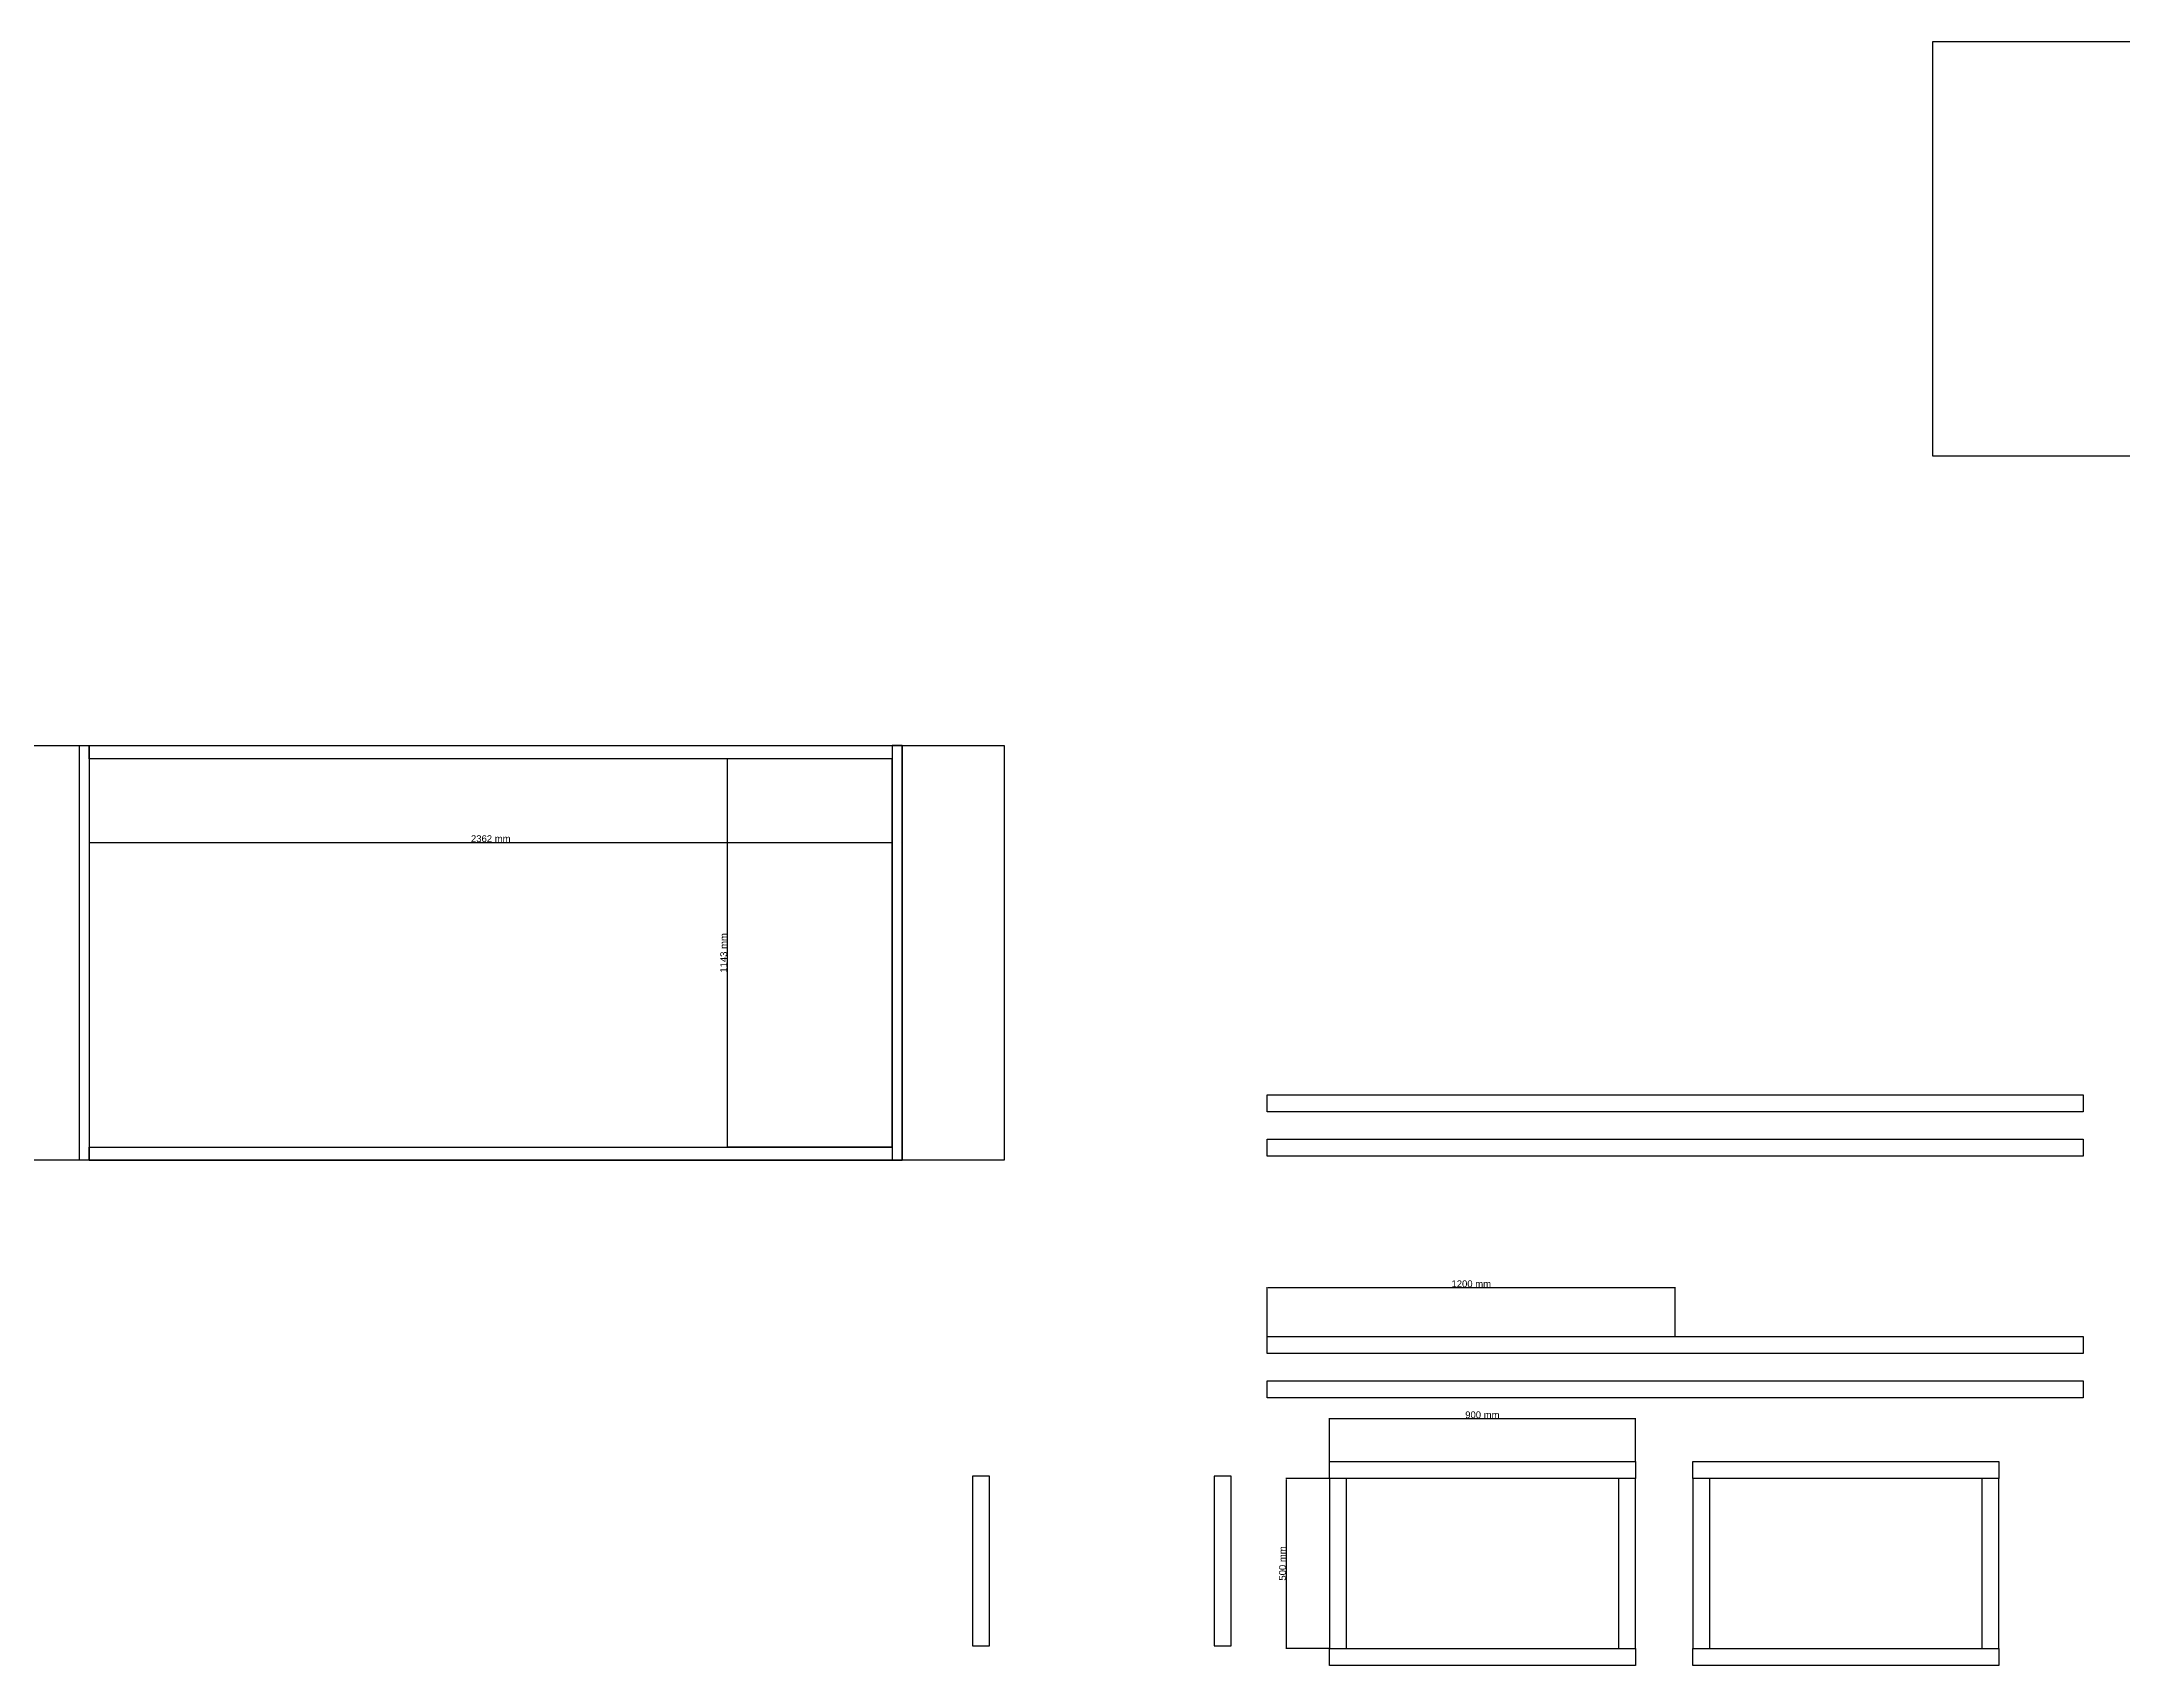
# Model space of a CAD drawing. Header units: millimetres. Extents: x -2408 to 21512, y -16072 to 7561.
# Drawn here: x 5677 to 11798, y -4471 to 308 of the extents above; entities that cross this region are included whole.
import ezdxf

# ---------------------------------------------------------------- set-up
doc = ezdxf.new("R2010")
doc.units = ezdxf.units.MM
doc.styles.get("Standard").update_dxf_attribs({"font": 'arial.ttf'})
doc.dimstyles.new('Copy of ISO-25', dxfattribs={"dimtxt": 20, "dimasz": 2.5, "dimexe": 1.252, "dimexo": 0.625, "dimtad": 1, "dimdsep": 46, "dimtxsty": 'Standard', "dimcen": 2.5, "dimclrd": 2, "dimclre": 2, "dimclrt": 1, "dimadec": 0, "dimazin": 0, "dimtfac": 1, "dimtmove": 0, "dimatfit": 3, "dimfxl": 1, "dimarcsym": 0})

# ---------------------------------------------------------------- blocks, each defined once
blk = doc.blocks.new('*D16')
at = {"color": 2, "lineweight": -2, "transparency": 16777216}
for p, q in [((5817.2, -1802.9), (5817.2, -2049.8)), ((8179.2, -1802.9), (8179.2, -2049.8)), ((5819.7, -2048.5), (8176.7, -2048.5))]:
    blk.add_line(p, q, dxfattribs=at)
at = {"color": 2, "transparency": 16777216}
for points in [[(5819.7, -2048.1), (5819.7, -2048.9), (5817.2, -2048.5)], [(8176.7, -2048.1), (8176.7, -2048.9), (8179.2, -2048.5)]]:
    blk.add_solid(points, dxfattribs=at)
at = {"layer": 'Defpoints', "color": 0, "transparency": 16777216}
for p in [(5817.2, -1802.3), (8179.2, -1802.3), (8179.2, -2048.5)]:
    blk.add_point(p, dxfattribs=at)
at = {"color": 1, "transparency": 16777216, "insert": (6998.2, -2037.7), "char_height": 20, "attachment_point": 5}
blk.add_mtext('2362 mm', dxfattribs=at)
blk = doc.blocks.new('*D17')
at = {"color": 2, "lineweight": -2, "transparency": 16777216}
for p, q in [((8178.6, -1802.3), (7693, -1802.3)), ((7694.2, -2942.8), (7694.2, -1804.8)), ((8178.6, -2945.3), (7693, -2945.3))]:
    blk.add_line(p, q, dxfattribs=at)
at = {"color": 2, "transparency": 16777216}
for points in [[(7693.8, -1804.8), (7694.6, -1804.8), (7694.2, -1802.3)], [(7693.8, -2942.8), (7694.6, -2942.8), (7694.2, -2945.3)]]:
    blk.add_solid(points, dxfattribs=at)
at = {"layer": 'Defpoints', "color": 0, "transparency": 16777216}
for p in [(7694.2, -1802.3), (8179.2, -1802.3), (8179.2, -2945.3)]:
    blk.add_point(p, dxfattribs=at)
at = {"color": 1, "transparency": 16777216, "insert": (7683.4, -2373.8), "char_height": 20, "attachment_point": 5, "rotation": 90}
blk.add_mtext('1143 mm', dxfattribs=at)
blk = doc.blocks.new('*D34')
at = {"color": 2, "lineweight": -2, "transparency": 16777216}
for p, q in [((9282.6, -3502.1), (9282.6, -3357.4)), ((9285.1, -3358.7), (10480.1, -3358.7)), ((10482.6, -3502.1), (10482.6, -3357.4))]:
    blk.add_line(p, q, dxfattribs=at)
at = {"color": 2, "transparency": 16777216}
for points in [[(9285.1, -3358.2), (9285.1, -3359.1), (9282.6, -3358.7)], [(10480.1, -3358.2), (10480.1, -3359.1), (10482.6, -3358.7)]]:
    blk.add_solid(points, dxfattribs=at)
at = {"layer": 'Defpoints', "color": 0, "transparency": 16777216}
for p in [(10482.6, -3358.7), (9282.6, -3502.7), (10482.6, -3502.7)]:
    blk.add_point(p, dxfattribs=at)
at = {"color": 1, "transparency": 16777216, "insert": (9882.6, -3347.8), "char_height": 20, "attachment_point": 5}
blk.add_mtext('1200 mm', dxfattribs=at)
blk = doc.blocks.new('*D66')
at = {"color": 2, "lineweight": -2, "transparency": 16777216}
for p, q in [((9465.3, -3870.1), (9465.3, -3742.9)), ((9467.8, -3744.2), (10362.8, -3744.2)), ((10365.3, -3870.1), (10365.3, -3742.9))]:
    blk.add_line(p, q, dxfattribs=at)
at = {"color": 2, "transparency": 16777216}
for points in [[(9467.8, -3743.7), (9467.8, -3744.6), (9465.3, -3744.2)], [(10362.8, -3743.7), (10362.8, -3744.6), (10365.3, -3744.2)]]:
    blk.add_solid(points, dxfattribs=at)
at = {"layer": 'Defpoints', "color": 0, "transparency": 16777216}
for p in [(10365.3, -3744.2), (9465.3, -3870.7), (10365.3, -3870.7)]:
    blk.add_point(p, dxfattribs=at)
at = {"color": 1, "transparency": 16777216, "insert": (9915.3, -3733.3), "char_height": 20, "attachment_point": 5}
blk.add_mtext('900 mm', dxfattribs=at)
blk = doc.blocks.new('*D139')
at = {"color": 2, "lineweight": -2, "transparency": 16777216}
for p, q in [((9464.7, -3920.7), (9336.9, -3920.7)), ((9338.2, -3923.2), (9338.2, -4418.2)), ((9464.7, -4420.7), (9336.9, -4420.7))]:
    blk.add_line(p, q, dxfattribs=at)
at = {"color": 2, "transparency": 16777216}
for points in [[(9337.8, -3923.2), (9338.6, -3923.2), (9338.2, -3920.7)], [(9337.8, -4418.2), (9338.6, -4418.2), (9338.2, -4420.7)]]:
    blk.add_solid(points, dxfattribs=at)
at = {"layer": 'Defpoints', "color": 0, "transparency": 16777216}
for p in [(9465.3, -3920.7), (9338.2, -4420.7), (9465.3, -4420.7)]:
    blk.add_point(p, dxfattribs=at)
at = {"color": 1, "transparency": 16777216, "insert": (9327.4, -4170.7), "char_height": 20, "attachment_point": 5, "rotation": 90}
blk.add_mtext('500 mm', dxfattribs=at)

msp = doc.modelspace()

# ---------------------------------------------------------------- linework, layer by layer
for p, q in [((5488.235, -1763.774), (8508.235, -1763.774)), ((8508.235, -2983.774), (5488.235, -2983.774))]:
    msp.add_line(p, q)
for points in [[(11240.082, 308.201), (13660.082, 308.201), (13660.082, -911.799), (11240.082, -911.799)], [(5788.235, -1763.774), (5817.235, -1763.774), (5817.235, -2983.774), (5788.235, -2983.774)], [(5817.235, -1763.774), (8179.235, -1763.774), (8179.235, -1802.274), (5817.235, -1802.274)], [(8208.235, -1763.774), (8179.235, -1763.774), (8179.235, -2983.774), (8208.235, -2983.774)], [(8179.235, -2983.774), (5817.235, -2983.774), (5817.235, -2945.274), (8179.235, -2945.274)]]:
    msp.add_lwpolyline(points, close=True)
for points in [[(5788.235, -1763.774), (8208.235, -1763.774), (8208.235, -2983.774), (5788.235, -2983.774), (5788.235, -1763.774)], [(5817.235, -1763.774), (5817.235, -2983.774)], [(5817.235, -1763.774), (8208.235, -1763.774)], [(8208.235, -2983.774), (8208.235, -1763.774)], [(8508.235, -1763.774), (8508.235, -2983.774)], [(5817.235, -2945.274), (8179.235, -2945.274), (8179.235, -1802.274), (5817.235, -1802.274), (5817.235, -2945.274)], [(9282.599, -2816.739), (9282.599, -2791.739), (11682.599, -2791.739), (11682.599, -2841.739), (9282.599, -2841.739), (9282.599, -2816.739)], [(9282.599, -2947.433), (9282.599, -2922.433), (11682.599, -2922.433), (11682.599, -2972.433), (9282.599, -2972.433), (9282.599, -2947.433)], [(5817.235, -2983.774), (8208.235, -2983.774)], [(9282.599, -3527.739), (9282.599, -3502.739), (11682.599, -3502.739), (11682.599, -3552.739), (9282.599, -3552.739), (9282.599, -3527.739)], [(9282.599, -3658.433), (9282.599, -3633.433), (11682.599, -3633.433), (11682.599, -3683.433), (9282.599, -3683.433), (9282.599, -3658.433)], [(8415.6, -4413.543), (8465.6, -4413.543), (8465.6, -3913.543), (8415.6, -3913.543), (8415.6, -4413.543)], [(9126.6, -4413.543), (9176.6, -4413.543), (9176.6, -3913.543), (9126.6, -3913.543), (9126.6, -4413.543)], [(9465.29, -3870.706), (10365.29, -3870.706), (10365.29, -3920.706), (9465.29, -3920.706), (9465.29, -3870.706)], [(10534.475, -3870.706), (11434.475, -3870.706), (11434.475, -3920.706), (10534.475, -3920.706), (10534.475, -3870.706)], [(9465.29, -4420.706), (9515.29, -4420.706), (9515.29, -3920.706), (9465.29, -3920.706), (9465.29, -4420.706)], [(10315.29, -4420.706), (10365.29, -4420.706), (10365.29, -3920.706), (10315.29, -3920.706), (10315.29, -4420.706)], [(10534.475, -4420.706), (10584.475, -4420.706), (10584.475, -3920.706), (10534.475, -3920.706), (10534.475, -4420.706)], [(11384.475, -4420.706), (11434.475, -4420.706), (11434.475, -3920.706), (11384.475, -3920.706), (11384.475, -4420.706)], [(9465.29, -4420.706), (10365.29, -4420.706), (10365.29, -4470.706), (9465.29, -4470.706), (9465.29, -4420.706)], [(10534.475, -4420.706), (11434.475, -4420.706), (11434.475, -4470.706), (10534.475, -4470.706), (10534.475, -4420.706)]]:
    msp.add_lwpolyline(points)

# ---------------------------------------------------------------- dimensions: what is measured, and where the dimension line sits
for base, p1, p2, picture, middle in [((8179.235, -2048.52), (5817.235, -1802.274), (8179.235, -1802.274), '*D16', (6998.235, -2037.677)), ((10482.599, -3358.658), (9282.599, -3502.739), (10482.599, -3502.739), '*D34', (9882.599, -3347.821)), ((10365.29, -3744.165), (9465.29, -3870.706), (10365.29, -3870.706), '*D66', (9915.29, -3733.328))]:
    dim = msp.add_linear_dim(base=base, p1=p1, p2=p2, dimstyle='Copy of ISO-25', override={"dimpost": ' mm'})
    dim.commit()
    dim.dimension.update_dxf_attribs({"geometry": picture, "text_midpoint": middle})
for base, p1, p2, picture, middle in [((7694.228, -1802.274), (8179.235, -2945.274), (8179.235, -1802.274), '*D17', (7683.385, -2373.774)), ((9338.19, -4420.706), (9465.29, -3920.706), (9465.29, -4420.706), '*D139', (9327.354, -4170.706))]:
    dim = msp.add_linear_dim(base=base, p1=p1, p2=p2, angle=90, dimstyle='Copy of ISO-25', override={"dimpost": ' mm'})
    dim.commit()
    dim.dimension.update_dxf_attribs({"geometry": picture, "text_midpoint": middle})

doc.saveas('drawing.dxf')
